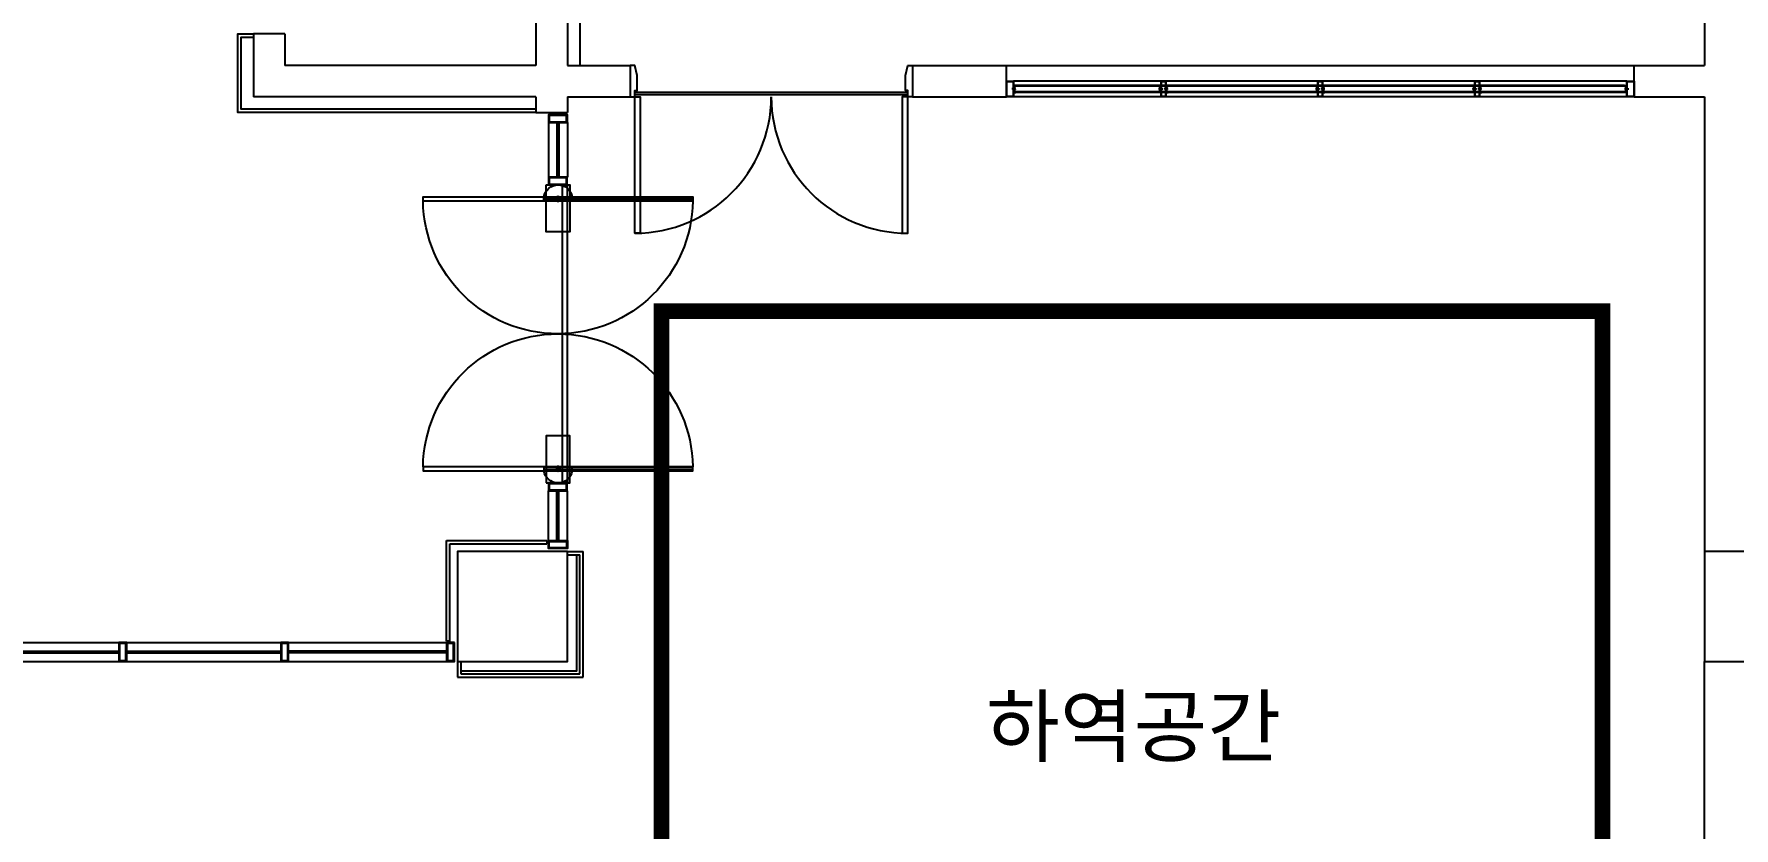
# Model space of a CAD drawing. Header units: millimetres. Extents: x -105683 to 94728, y -31127 to 151123.
# Drawn here: x 41875 to 52712, y 55533 to 60595 of the extents above; entities that cross this region are included whole.
import ezdxf
from ezdxf.enums import TextEntityAlignment as Align

# ---------------------------------------------------------------- set-up
doc = ezdxf.new("R2010")
doc.units = ezdxf.units.MM
doc.linetypes.add('xr_plan$0$HIDDEN', pattern=[9.525, 6.35, -3.175])
doc.layers.add('e-plan', color=9, linetype='Continuous')
doc.styles.add('xr_plan$0$USUN', font='malgun_0.ttf')

# ---------------------------------------------------------------- blocks, each defined once
blk = doc.blocks.new('xr_plan$0$점자블럭 없는타입')
at = {"layer": 'e-plan'}
for p, q in [((104799, -634194), (104820, -634216)), ((104799, -634216), (104820, -634194)), ((106541, -634194), (106520, -634216)), ((106541, -634216), (106520, -634194))]:
    blk.add_line(p, q, dxfattribs=at)
at = {"layer": 'e-plan', "ltscale": 0.05}
for points in [[(104823, -634296), (104823, -633345), (104796, -633345), (104796, -634296)], [(106517, -634296), (106517, -633345), (106544, -633345), (106544, -634296)]]:
    blk.add_lwpolyline(points, close=True, dxfattribs=at)
at = {"layer": 'e-plan'}
for points in [[(104720, -634265), (104670, -634265), (104670, -634145), (104720, -634145), (104720, -634265)], [(104720, -634130), (104720, -634280), (105020, -634280), (105020, -634130), (104720, -634130)], [(106620, -634130), (106620, -634280), (106320, -634280), (106320, -634130), (106620, -634130)], [(106670, -634265), (106620, -634265), (106620, -634145), (106670, -634145), (106670, -634265)]]:
    blk.add_lwpolyline(points, dxfattribs=at)
for points in [[(104715, -634260), (104675, -634260), (104675, -634150), (104715, -634150)], [(104823, -634115), (104796, -634115), (104796, -635065), (104823, -635065)], [(104815, -634115), (104803, -634115), (104803, -635065), (104815, -635065)], [(106517, -634115), (106544, -634115), (106544, -635065), (106517, -635065)], [(106524, -634115), (106536, -634115), (106536, -635065), (106524, -635065)], [(106665, -634260), (106625, -634260), (106625, -634150), (106665, -634150)]]:
    blk.add_lwpolyline(points, close=True, dxfattribs=at)
for centre in [(104809, -634205), (106530, -634205)]:
    blk.add_circle(centre, 15, dxfattribs=at)
at = {"layer": 'e-plan', "ltscale": 0.05}
for centre, start, end in [((104809, -634205), 270.9004, 89.1032), ((106530, -634205), 90.8971, 269.0996)]:
    blk.add_arc(centre, 860, start, end, dxfattribs=at)
at = {"layer": 'e-plan', "ltscale": 0.1}
for centre, start, end in [((104812, -634206), 99.8745, 260.1212), ((106528, -634206), 279.8788, 80.1255)]:
    blk.add_arc(centre, 91.9, start, end, dxfattribs=at)
blk = doc.blocks.new('Xref-지하1층')
at = {"layer": 'e-plan'}
for p, q in [((48880, 78600), (48880, 72300)), ((55555, 72200), (51645, 72199)), ((55555, 72200), (55600, 72200)), ((55557, 72198), (55598, 72198)), ((50970, 72128), (49230, 72128)), ((50970, 72113), (49230, 72113)), ((51658, 72150), (51634, 72150)), ((51658, 72150), (51634, 72150)), ((51640, 72151), (51639, 72151)), ((51639, 72151), (51639, 72151)), ((51639, 72151), (51639, 72150)), ((51640, 72151), (51639, 72151)), ((51639, 72151), (51639, 72151)), ((51639, 72151), (51639, 72150)), ((51639, 72149), (51639, 72148)), ((51639, 72149), (51639, 72148)), ((51640, 72148), (51639, 72148)), ((51639, 72148), (51639, 72148)), ((51640, 72148), (51639, 72148)), ((51639, 72148), (51639, 72148)), ((51640, 72151), (51641, 72151)), ((51640, 72151), (51641, 72151)), ((51640, 72151), (51640, 72150)), ((51640, 72151), (51641, 72151)), ((51640, 72151), (51641, 72151)), ((51640, 72151), (51640, 72150)), ((51640, 72149), (51640, 72148)), ((51640, 72149), (51640, 72148)), ((51640, 72148), (51641, 72148)), ((51640, 72148), (51641, 72148)), ((51640, 72148), (51641, 72148)), ((51640, 72148), (51641, 72148)), ((51642, 72151), (51645, 72151)), ((51642, 72151), (51645, 72151)), ((51642, 72151), (51645, 72151)), ((51642, 72151), (51645, 72151)), ((51642, 72148), (51645, 72148)), ((51642, 72148), (51645, 72148)), ((51642, 72148), (51645, 72148)), ((51642, 72148), (51645, 72148)), ((55540, 72172), (51645, 72172)), ((51660, 72172), (51645, 72172)), ((51645, 72172), (51645, 72170)), ((51660, 72172), (51645, 72172)), ((51645, 72172), (51645, 72170)), ((51647, 72170), (51645, 72170)), ((51647, 72170), (51645, 72170)), ((55540, 72168), (51645, 72167)), ((55540, 72132), (51645, 72131)), ((51645, 72129), (51645, 72127)), ((51647, 72129), (51645, 72129)), ((51645, 72129), (51645, 72127)), ((51647, 72129), (51645, 72129)), ((55540, 72128), (51645, 72127)), ((51645, 72127), (51660, 72127)), ((51645, 72127), (51660, 72127)), ((55555, 72100), (51645, 72099)), ((51650, 72170), (51647, 72170)), ((51647, 72170), (51647, 72170)), ((51650, 72170), (51647, 72170)), ((51647, 72170), (51647, 72170)), ((51647, 72151), (51649, 72151)), ((51647, 72151), (51649, 72151)), ((51647, 72151), (51649, 72151)), ((51647, 72151), (51649, 72151)), ((51647, 72148), (51649, 72148)), ((51647, 72148), (51649, 72148)), ((51647, 72148), (51649, 72148)), ((51647, 72148), (51649, 72148)), ((51647, 72129), (51650, 72129)), ((51647, 72129), (51647, 72129)), ((51647, 72129), (51650, 72129)), ((51647, 72129), (51647, 72129)), ((51650, 72129), (51650, 72170)), ((51650, 72129), (51650, 72170)), ((51651, 72151), (51652, 72151)), ((51651, 72151), (51652, 72151)), ((51651, 72151), (51652, 72151)), ((51651, 72151), (51652, 72151)), ((51651, 72148), (51652, 72148)), ((51651, 72148), (51652, 72148)), ((51651, 72148), (51652, 72148)), ((51651, 72148), (51652, 72148)), ((51658, 72170), (51652, 72170)), ((51652, 72129), (51652, 72170)), ((51658, 72170), (51652, 72170)), ((51652, 72129), (51652, 72170)), ((51652, 72146), (51652, 72153)), ((51652, 72153), (51653, 72153)), ((51652, 72146), (51652, 72153)), ((51652, 72153), (51653, 72153)), ((51653, 72146), (51652, 72146)), ((51653, 72146), (51652, 72146)), ((51652, 72129), (51658, 72129)), ((51652, 72129), (51658, 72129)), ((51654, 72153), (51653, 72153)), ((51654, 72153), (51653, 72153)), ((51653, 72149), (51653, 72150)), ((51653, 72150), (51654, 72150)), ((51653, 72149), (51653, 72150)), ((51653, 72150), (51654, 72150)), ((51653, 72149), (51654, 72149)), ((51653, 72149), (51654, 72149)), ((51653, 72146), (51654, 72146)), ((51653, 72146), (51654, 72146)), ((51655, 72153), (51654, 72153)), ((51655, 72153), (51654, 72153)), ((51654, 72150), (51655, 72151)), ((51654, 72150), (51655, 72151)), ((51654, 72149), (51655, 72148)), ((51654, 72149), (51655, 72148)), ((51654, 72146), (51655, 72146)), ((51654, 72146), (51655, 72146)), ((51655, 72152), (51655, 72153)), ((51655, 72152), (51655, 72153)), ((51655, 72150), (51655, 72152)), ((51655, 72151), (51655, 72152)), ((51655, 72150), (51655, 72152)), ((51655, 72151), (51655, 72152)), ((51655, 72149), (51655, 72150)), ((51655, 72149), (51655, 72150)), ((51655, 72147), (51655, 72149)), ((51655, 72147), (51655, 72149)), ((51655, 72148), (51655, 72147)), ((51655, 72148), (51655, 72147)), ((51655, 72146), (51655, 72147)), ((51655, 72146), (51655, 72147)), ((51658, 72167), (51658, 72170)), ((51658, 72167), (51658, 72170)), ((51658, 72167), (51660, 72167)), ((51658, 72167), (51660, 72167)), ((51658, 72129), (51658, 72131)), ((51658, 72131), (51660, 72131)), ((51658, 72129), (51658, 72131)), ((51658, 72131), (51660, 72131)), ((51660, 72167), (51660, 72172)), ((51660, 72167), (51660, 72172)), ((51660, 72127), (51660, 72131)), ((51660, 72127), (51660, 72131)), ((52570, 72172), (52585, 72172)), ((52570, 72168), (52570, 72172)), ((52570, 72168), (52570, 72172)), ((52570, 72172), (52585, 72172)), ((52572, 72168), (52570, 72168)), ((52572, 72168), (52570, 72168)), ((52570, 72128), (52570, 72132)), ((52572, 72132), (52570, 72132)), ((52570, 72128), (52570, 72132)), ((52572, 72132), (52570, 72132)), ((52585, 72128), (52570, 72128)), ((52585, 72128), (52570, 72128)), ((52572, 72171), (52578, 72171)), ((52572, 72168), (52572, 72171)), ((52572, 72171), (52578, 72171)), ((52572, 72168), (52572, 72171)), ((52572, 72150), (52596, 72150)), ((52572, 72150), (52596, 72150)), ((52572, 72129), (52572, 72132)), ((52572, 72129), (52572, 72132)), ((52578, 72129), (52572, 72129)), ((52578, 72129), (52572, 72129)), ((52575, 72153), (52576, 72154)), ((52575, 72153), (52576, 72154)), ((52575, 72151), (52575, 72153)), ((52575, 72153), (52575, 72153)), ((52575, 72152), (52575, 72153)), ((52575, 72151), (52575, 72153)), ((52575, 72153), (52575, 72153)), ((52575, 72152), (52575, 72153)), ((52576, 72151), (52575, 72152)), ((52576, 72151), (52575, 72152)), ((52575, 72149), (52575, 72151)), ((52575, 72149), (52575, 72151)), ((52575, 72148), (52575, 72149)), ((52576, 72149), (52575, 72149)), ((52575, 72149), (52575, 72148)), ((52575, 72148), (52575, 72149)), ((52575, 72149), (52575, 72148)), ((52576, 72149), (52575, 72149)), ((52575, 72147), (52575, 72148)), ((52575, 72147), (52575, 72148)), ((52576, 72146), (52575, 72147)), ((52576, 72146), (52575, 72147)), ((52576, 72154), (52577, 72154)), ((52576, 72154), (52577, 72154)), ((52577, 72150), (52576, 72151)), ((52577, 72150), (52576, 72151)), ((52577, 72150), (52576, 72149)), ((52577, 72150), (52576, 72149)), ((52577, 72146), (52576, 72146)), ((52577, 72146), (52576, 72146)), ((52578, 72154), (52577, 72154)), ((52578, 72154), (52577, 72154)), ((52577, 72150), (52577, 72150)), ((52577, 72150), (52577, 72150)), ((52577, 72146), (52578, 72146)), ((52577, 72146), (52578, 72146)), ((52578, 72129), (52578, 72171)), ((52578, 72129), (52578, 72171)), ((52578, 72146), (52578, 72154)), ((52578, 72146), (52578, 72154)), ((52579, 72152), (52578, 72152)), ((52579, 72152), (52578, 72152)), ((52579, 72151), (52578, 72151)), ((52579, 72151), (52578, 72151)), ((52579, 72149), (52578, 72149)), ((52579, 72149), (52578, 72149)), ((52579, 72148), (52578, 72148)), ((52579, 72148), (52578, 72148)), ((52580, 72171), (52583, 72171)), ((52580, 72129), (52580, 72171)), ((52580, 72171), (52583, 72171)), ((52580, 72129), (52580, 72171)), ((52583, 72129), (52580, 72129)), ((52583, 72129), (52580, 72129)), ((52583, 72152), (52581, 72152)), ((52583, 72152), (52581, 72152)), ((52583, 72151), (52581, 72151)), ((52583, 72151), (52581, 72151)), ((52583, 72149), (52581, 72149)), ((52583, 72149), (52581, 72149)), ((52583, 72148), (52581, 72148)), ((52583, 72148), (52581, 72148)), ((52583, 72171), (52583, 72170)), ((52583, 72171), (52583, 72170)), ((52583, 72170), (52585, 72170)), ((52583, 72170), (52585, 72170)), ((52583, 72130), (52583, 72129)), ((52583, 72130), (52585, 72130)), ((52583, 72130), (52583, 72129)), ((52583, 72130), (52585, 72130)), ((52585, 72172), (52585, 72170)), ((52585, 72172), (52585, 72170)), ((52588, 72152), (52585, 72152)), ((52588, 72152), (52585, 72152)), ((52588, 72151), (52585, 72151)), ((52588, 72151), (52585, 72151)), ((52588, 72149), (52585, 72149)), ((52588, 72149), (52585, 72149)), ((52588, 72148), (52585, 72148)), ((52588, 72148), (52585, 72148)), ((52585, 72130), (52585, 72128)), ((52585, 72130), (52585, 72128)), ((52590, 72152), (52589, 72152)), ((52590, 72152), (52589, 72152)), ((52590, 72151), (52589, 72151)), ((52590, 72151), (52589, 72151)), ((52590, 72149), (52589, 72149)), ((52590, 72149), (52589, 72149)), ((52590, 72148), (52589, 72148)), ((52590, 72148), (52589, 72148)), ((52590, 72152), (52590, 72151)), ((52590, 72152), (52591, 72152)), ((52590, 72152), (52590, 72151)), ((52590, 72152), (52591, 72152)), ((52590, 72149), (52590, 72148)), ((52590, 72149), (52590, 72148)), ((52590, 72148), (52591, 72148)), ((52590, 72148), (52591, 72148)), ((52591, 72152), (52591, 72151)), ((52591, 72152), (52591, 72151)), ((52591, 72151), (52591, 72151)), ((52591, 72151), (52591, 72151)), ((52591, 72150), (52591, 72149)), ((52591, 72150), (52591, 72149)), ((52591, 72149), (52591, 72149)), ((52591, 72149), (52591, 72149)), ((52628, 72150), (52604, 72150)), ((52628, 72150), (52604, 72150)), ((52610, 72152), (52609, 72152)), ((52609, 72152), (52609, 72151)), ((52610, 72152), (52609, 72152)), ((52609, 72152), (52609, 72151)), ((52609, 72151), (52609, 72151)), ((52609, 72151), (52609, 72151)), ((52609, 72150), (52609, 72149)), ((52609, 72150), (52609, 72149)), ((52609, 72149), (52609, 72149)), ((52609, 72149), (52609, 72149)), ((52610, 72148), (52609, 72148)), ((52610, 72148), (52609, 72148)), ((52610, 72152), (52611, 72152)), ((52610, 72152), (52610, 72151)), ((52610, 72152), (52611, 72152)), ((52610, 72152), (52610, 72151)), ((52610, 72151), (52611, 72151)), ((52610, 72151), (52611, 72151)), ((52610, 72149), (52611, 72149)), ((52610, 72149), (52610, 72148)), ((52610, 72149), (52611, 72149)), ((52610, 72149), (52610, 72148)), ((52610, 72148), (52611, 72148)), ((52610, 72148), (52611, 72148)), ((52612, 72152), (52615, 72152)), ((52612, 72152), (52615, 72152)), ((52612, 72151), (52615, 72151)), ((52612, 72151), (52615, 72151)), ((52612, 72149), (52615, 72149)), ((52612, 72149), (52615, 72149)), ((52612, 72148), (52615, 72148)), ((52612, 72148), (52615, 72148)), ((52630, 72172), (52615, 72172)), ((52615, 72172), (52615, 72170)), ((52630, 72172), (52615, 72172)), ((52615, 72172), (52615, 72170)), ((52617, 72170), (52615, 72170)), ((52617, 72170), (52615, 72170)), ((52615, 72130), (52615, 72128)), ((52617, 72130), (52615, 72130)), ((52615, 72130), (52615, 72128)), ((52617, 72130), (52615, 72130)), ((52615, 72128), (52630, 72128)), ((52615, 72128), (52630, 72128)), ((52620, 72171), (52617, 72171)), ((52617, 72171), (52617, 72170)), ((52620, 72171), (52617, 72171)), ((52617, 72171), (52617, 72170)), ((52617, 72152), (52619, 72152)), ((52617, 72152), (52619, 72152)), ((52617, 72151), (52619, 72151)), ((52617, 72151), (52619, 72151)), ((52617, 72149), (52619, 72149)), ((52617, 72149), (52619, 72149)), ((52617, 72148), (52619, 72148)), ((52617, 72148), (52619, 72148)), ((52617, 72130), (52617, 72129)), ((52617, 72130), (52617, 72129)), ((52617, 72129), (52620, 72129)), ((52617, 72129), (52620, 72129)), ((52620, 72129), (52620, 72171)), ((52620, 72129), (52620, 72171)), ((52621, 72152), (52622, 72152)), ((52621, 72152), (52622, 72152)), ((52621, 72151), (52622, 72151)), ((52621, 72151), (52622, 72151)), ((52621, 72149), (52622, 72149)), ((52621, 72149), (52622, 72149)), ((52621, 72148), (52622, 72148)), ((52621, 72148), (52622, 72148)), ((52628, 72171), (52622, 72171)), ((52622, 72129), (52622, 72171)), ((52628, 72171), (52622, 72171)), ((52622, 72129), (52622, 72171)), ((52622, 72146), (52622, 72154)), ((52622, 72154), (52623, 72154)), ((52622, 72146), (52622, 72154)), ((52622, 72154), (52623, 72154)), ((52623, 72146), (52622, 72146)), ((52623, 72146), (52622, 72146)), ((52622, 72129), (52628, 72129)), ((52622, 72129), (52628, 72129)), ((52624, 72154), (52623, 72154)), ((52624, 72154), (52623, 72154)), ((52623, 72150), (52624, 72151)), ((52623, 72150), (52624, 72151)), ((52623, 72150), (52623, 72150)), ((52623, 72150), (52624, 72149)), ((52623, 72150), (52623, 72150)), ((52623, 72150), (52624, 72149)), ((52623, 72146), (52624, 72146)), ((52623, 72146), (52624, 72146)), ((52625, 72153), (52624, 72154)), ((52625, 72153), (52624, 72154)), ((52624, 72151), (52625, 72152)), ((52624, 72151), (52625, 72152)), ((52624, 72149), (52625, 72149)), ((52624, 72149), (52625, 72149)), ((52624, 72146), (52625, 72147)), ((52624, 72146), (52625, 72147)), ((52625, 72151), (52625, 72153)), ((52625, 72153), (52625, 72153)), ((52625, 72152), (52625, 72153)), ((52625, 72151), (52625, 72153)), ((52625, 72153), (52625, 72153)), ((52625, 72152), (52625, 72153)), ((52625, 72149), (52625, 72151)), ((52625, 72149), (52625, 72151)), ((52625, 72148), (52625, 72149)), ((52625, 72149), (52625, 72148)), ((52625, 72148), (52625, 72149)), ((52625, 72149), (52625, 72148)), ((52625, 72147), (52625, 72148)), ((52625, 72147), (52625, 72148)), ((52628, 72168), (52628, 72171)), ((52628, 72168), (52628, 72171)), ((52628, 72168), (52630, 72168)), ((52628, 72168), (52630, 72168)), ((52628, 72129), (52628, 72132)), ((52628, 72132), (52630, 72132)), ((52628, 72129), (52628, 72132)), ((52628, 72132), (52630, 72132)), ((52630, 72168), (52630, 72172)), ((52630, 72168), (52630, 72172)), ((52630, 72128), (52630, 72132)), ((52630, 72128), (52630, 72132)), ((53570, 72172), (53585, 72172)), ((53570, 72168), (53570, 72172)), ((53570, 72168), (53570, 72172)), ((53570, 72172), (53585, 72172)), ((53572, 72168), (53570, 72168)), ((53572, 72168), (53570, 72168)), ((53570, 72128), (53570, 72132)), ((53572, 72132), (53570, 72132)), ((53570, 72128), (53570, 72132)), ((53572, 72132), (53570, 72132)), ((53585, 72128), (53570, 72128)), ((53585, 72128), (53570, 72128)), ((53572, 72171), (53578, 72171)), ((53572, 72168), (53572, 72171)), ((53572, 72171), (53578, 72171)), ((53572, 72168), (53572, 72171)), ((53572, 72150), (53596, 72150)), ((53572, 72150), (53596, 72150)), ((53572, 72129), (53572, 72132)), ((53572, 72129), (53572, 72132)), ((53578, 72129), (53572, 72129)), ((53578, 72129), (53572, 72129)), ((53575, 72153), (53576, 72154)), ((53575, 72153), (53576, 72154)), ((53575, 72151), (53575, 72153)), ((53575, 72153), (53575, 72153)), ((53575, 72152), (53575, 72153)), ((53575, 72151), (53575, 72153)), ((53575, 72153), (53575, 72153)), ((53575, 72152), (53575, 72153)), ((53576, 72151), (53575, 72152)), ((53576, 72151), (53575, 72152)), ((53575, 72149), (53575, 72151)), ((53575, 72149), (53575, 72151)), ((53575, 72148), (53575, 72149)), ((53576, 72149), (53575, 72149)), ((53575, 72149), (53575, 72148)), ((53575, 72148), (53575, 72149)), ((53575, 72149), (53575, 72148)), ((53576, 72149), (53575, 72149)), ((53575, 72147), (53575, 72148)), ((53575, 72147), (53575, 72148)), ((53576, 72146), (53575, 72147)), ((53576, 72146), (53575, 72147)), ((53576, 72154), (53577, 72154)), ((53576, 72154), (53577, 72154)), ((53577, 72150), (53576, 72151)), ((53577, 72150), (53576, 72151)), ((53577, 72150), (53576, 72149)), ((53577, 72150), (53576, 72149)), ((53577, 72146), (53576, 72146)), ((53577, 72146), (53576, 72146)), ((53578, 72154), (53577, 72154)), ((53578, 72154), (53577, 72154)), ((53577, 72150), (53577, 72150)), ((53577, 72150), (53577, 72150)), ((53577, 72146), (53578, 72146)), ((53577, 72146), (53578, 72146)), ((53578, 72129), (53578, 72171)), ((53578, 72129), (53578, 72171)), ((53578, 72146), (53578, 72154)), ((53578, 72146), (53578, 72154)), ((53579, 72152), (53578, 72152)), ((53579, 72152), (53578, 72152)), ((53579, 72151), (53578, 72151)), ((53579, 72151), (53578, 72151)), ((53579, 72149), (53578, 72149)), ((53579, 72149), (53578, 72149)), ((53579, 72148), (53578, 72148)), ((53579, 72148), (53578, 72148)), ((53580, 72171), (53583, 72171)), ((53580, 72129), (53580, 72171)), ((53580, 72171), (53583, 72171)), ((53580, 72129), (53580, 72171)), ((53583, 72129), (53580, 72129)), ((53583, 72129), (53580, 72129)), ((53583, 72152), (53581, 72152)), ((53583, 72152), (53581, 72152)), ((53583, 72151), (53581, 72151)), ((53583, 72151), (53581, 72151)), ((53583, 72149), (53581, 72149)), ((53583, 72149), (53581, 72149)), ((53583, 72148), (53581, 72148)), ((53583, 72148), (53581, 72148)), ((53583, 72171), (53583, 72170)), ((53583, 72171), (53583, 72170)), ((53583, 72170), (53585, 72170)), ((53583, 72170), (53585, 72170)), ((53583, 72130), (53583, 72129)), ((53583, 72130), (53585, 72130)), ((53583, 72130), (53583, 72129)), ((53583, 72130), (53585, 72130)), ((53585, 72172), (53585, 72170)), ((53585, 72172), (53585, 72170)), ((53588, 72152), (53585, 72152)), ((53588, 72152), (53585, 72152)), ((53588, 72151), (53585, 72151)), ((53588, 72151), (53585, 72151)), ((53588, 72149), (53585, 72149)), ((53588, 72149), (53585, 72149)), ((53588, 72148), (53585, 72148)), ((53588, 72148), (53585, 72148)), ((53585, 72130), (53585, 72128)), ((53585, 72130), (53585, 72128)), ((53590, 72152), (53589, 72152)), ((53590, 72152), (53589, 72152)), ((53590, 72151), (53589, 72151)), ((53590, 72151), (53589, 72151)), ((53590, 72149), (53589, 72149)), ((53590, 72149), (53589, 72149)), ((53590, 72148), (53589, 72148)), ((53590, 72148), (53589, 72148)), ((53590, 72152), (53590, 72151)), ((53590, 72152), (53591, 72152)), ((53590, 72152), (53590, 72151)), ((53590, 72152), (53591, 72152)), ((53590, 72149), (53590, 72148)), ((53590, 72149), (53590, 72148)), ((53590, 72148), (53591, 72148)), ((53590, 72148), (53591, 72148)), ((53591, 72152), (53591, 72151)), ((53591, 72152), (53591, 72151)), ((53591, 72151), (53591, 72151)), ((53591, 72151), (53591, 72151)), ((53591, 72150), (53591, 72149)), ((53591, 72150), (53591, 72149)), ((53591, 72149), (53591, 72149)), ((53591, 72149), (53591, 72149)), ((53628, 72150), (53604, 72150)), ((53628, 72150), (53604, 72150)), ((53610, 72152), (53609, 72152)), ((53609, 72152), (53609, 72151)), ((53610, 72152), (53609, 72152)), ((53609, 72152), (53609, 72151)), ((53609, 72151), (53609, 72151)), ((53609, 72151), (53609, 72151)), ((53609, 72150), (53609, 72149)), ((53609, 72150), (53609, 72149)), ((53609, 72149), (53609, 72149)), ((53609, 72149), (53609, 72149)), ((53610, 72148), (53609, 72148)), ((53610, 72148), (53609, 72148)), ((53610, 72152), (53611, 72152)), ((53610, 72152), (53610, 72151)), ((53610, 72152), (53611, 72152)), ((53610, 72152), (53610, 72151)), ((53610, 72151), (53611, 72151)), ((53610, 72151), (53611, 72151)), ((53610, 72149), (53611, 72149)), ((53610, 72149), (53610, 72148)), ((53610, 72149), (53611, 72149)), ((53610, 72149), (53610, 72148)), ((53610, 72148), (53611, 72148)), ((53610, 72148), (53611, 72148)), ((53612, 72152), (53615, 72152)), ((53612, 72152), (53615, 72152)), ((53612, 72151), (53615, 72151)), ((53612, 72151), (53615, 72151)), ((53612, 72149), (53615, 72149)), ((53612, 72149), (53615, 72149)), ((53612, 72148), (53615, 72148)), ((53612, 72148), (53615, 72148)), ((53630, 72172), (53615, 72172)), ((53615, 72172), (53615, 72170)), ((53630, 72172), (53615, 72172)), ((53615, 72172), (53615, 72170)), ((53617, 72170), (53615, 72170)), ((53617, 72170), (53615, 72170)), ((53615, 72130), (53615, 72128)), ((53617, 72130), (53615, 72130)), ((53615, 72130), (53615, 72128)), ((53617, 72130), (53615, 72130)), ((53615, 72128), (53630, 72128)), ((53615, 72128), (53630, 72128)), ((53620, 72171), (53617, 72171)), ((53617, 72171), (53617, 72170)), ((53620, 72171), (53617, 72171)), ((53617, 72171), (53617, 72170)), ((53617, 72152), (53619, 72152)), ((53617, 72152), (53619, 72152)), ((53617, 72151), (53619, 72151)), ((53617, 72151), (53619, 72151)), ((53617, 72149), (53619, 72149)), ((53617, 72149), (53619, 72149)), ((53617, 72148), (53619, 72148)), ((53617, 72148), (53619, 72148)), ((53617, 72130), (53617, 72129)), ((53617, 72130), (53617, 72129)), ((53617, 72129), (53620, 72129)), ((53617, 72129), (53620, 72129)), ((53620, 72129), (53620, 72171)), ((53620, 72129), (53620, 72171)), ((53621, 72152), (53622, 72152)), ((53621, 72152), (53622, 72152)), ((53621, 72151), (53622, 72151)), ((53621, 72151), (53622, 72151)), ((53621, 72149), (53622, 72149)), ((53621, 72149), (53622, 72149)), ((53621, 72148), (53622, 72148)), ((53621, 72148), (53622, 72148)), ((53628, 72171), (53622, 72171)), ((53622, 72129), (53622, 72171)), ((53628, 72171), (53622, 72171)), ((53622, 72129), (53622, 72171)), ((53622, 72146), (53622, 72154)), ((53622, 72154), (53623, 72154)), ((53622, 72146), (53622, 72154)), ((53622, 72154), (53623, 72154)), ((53623, 72146), (53622, 72146)), ((53623, 72146), (53622, 72146)), ((53622, 72129), (53628, 72129)), ((53622, 72129), (53628, 72129)), ((53624, 72154), (53623, 72154)), ((53624, 72154), (53623, 72154)), ((53623, 72150), (53624, 72151)), ((53623, 72150), (53624, 72151)), ((53623, 72150), (53623, 72150)), ((53623, 72150), (53624, 72149)), ((53623, 72150), (53623, 72150)), ((53623, 72150), (53624, 72149)), ((53623, 72146), (53624, 72146)), ((53623, 72146), (53624, 72146)), ((53625, 72153), (53624, 72154)), ((53625, 72153), (53624, 72154)), ((53624, 72151), (53625, 72152)), ((53624, 72151), (53625, 72152)), ((53624, 72149), (53625, 72149)), ((53624, 72149), (53625, 72149)), ((53624, 72146), (53625, 72147)), ((53624, 72146), (53625, 72147)), ((53625, 72151), (53625, 72153)), ((53625, 72153), (53625, 72153)), ((53625, 72152), (53625, 72153)), ((53625, 72151), (53625, 72153)), ((53625, 72153), (53625, 72153)), ((53625, 72152), (53625, 72153)), ((53625, 72149), (53625, 72151)), ((53625, 72149), (53625, 72151)), ((53625, 72148), (53625, 72149)), ((53625, 72149), (53625, 72148)), ((53625, 72148), (53625, 72149)), ((53625, 72149), (53625, 72148)), ((53625, 72147), (53625, 72148)), ((53625, 72147), (53625, 72148)), ((53628, 72168), (53628, 72171)), ((53628, 72168), (53628, 72171)), ((53628, 72168), (53630, 72168)), ((53628, 72168), (53630, 72168)), ((53628, 72129), (53628, 72132)), ((53628, 72132), (53630, 72132)), ((53628, 72129), (53628, 72132)), ((53628, 72132), (53630, 72132)), ((53630, 72168), (53630, 72172)), ((53630, 72168), (53630, 72172)), ((53630, 72128), (53630, 72132)), ((53630, 72128), (53630, 72132)), ((54570, 72172), (54585, 72172)), ((54570, 72168), (54570, 72172)), ((54570, 72168), (54570, 72172)), ((54570, 72172), (54585, 72172)), ((54572, 72168), (54570, 72168)), ((54572, 72168), (54570, 72168)), ((54570, 72128), (54570, 72132)), ((54572, 72132), (54570, 72132)), ((54570, 72128), (54570, 72132)), ((54572, 72132), (54570, 72132)), ((54585, 72128), (54570, 72128)), ((54585, 72128), (54570, 72128)), ((54572, 72171), (54578, 72171)), ((54572, 72168), (54572, 72171)), ((54572, 72171), (54578, 72171)), ((54572, 72168), (54572, 72171)), ((54572, 72150), (54596, 72150)), ((54572, 72150), (54596, 72150)), ((54572, 72129), (54572, 72132)), ((54572, 72129), (54572, 72132)), ((54578, 72129), (54572, 72129)), ((54578, 72129), (54572, 72129)), ((54575, 72153), (54576, 72154)), ((54575, 72153), (54576, 72154)), ((54575, 72151), (54575, 72153)), ((54575, 72153), (54575, 72153)), ((54575, 72152), (54575, 72153)), ((54575, 72151), (54575, 72153)), ((54575, 72153), (54575, 72153)), ((54575, 72152), (54575, 72153)), ((54576, 72151), (54575, 72152)), ((54576, 72151), (54575, 72152)), ((54575, 72149), (54575, 72151)), ((54575, 72149), (54575, 72151)), ((54575, 72148), (54575, 72149)), ((54576, 72149), (54575, 72149)), ((54575, 72149), (54575, 72148)), ((54575, 72148), (54575, 72149)), ((54575, 72149), (54575, 72148)), ((54576, 72149), (54575, 72149)), ((54575, 72147), (54575, 72148)), ((54575, 72147), (54575, 72148)), ((54576, 72146), (54575, 72147)), ((54576, 72146), (54575, 72147)), ((54576, 72154), (54577, 72154)), ((54576, 72154), (54577, 72154)), ((54577, 72150), (54576, 72151)), ((54577, 72150), (54576, 72151)), ((54577, 72150), (54576, 72149)), ((54577, 72150), (54576, 72149)), ((54577, 72146), (54576, 72146)), ((54577, 72146), (54576, 72146)), ((54578, 72154), (54577, 72154)), ((54578, 72154), (54577, 72154)), ((54577, 72150), (54577, 72150)), ((54577, 72150), (54577, 72150)), ((54577, 72146), (54578, 72146)), ((54577, 72146), (54578, 72146)), ((54578, 72129), (54578, 72171)), ((54578, 72129), (54578, 72171)), ((54578, 72146), (54578, 72154)), ((54578, 72146), (54578, 72154)), ((54579, 72152), (54578, 72152)), ((54579, 72152), (54578, 72152)), ((54579, 72151), (54578, 72151)), ((54579, 72151), (54578, 72151)), ((54579, 72149), (54578, 72149)), ((54579, 72149), (54578, 72149)), ((54579, 72148), (54578, 72148)), ((54579, 72148), (54578, 72148)), ((54580, 72171), (54583, 72171)), ((54580, 72129), (54580, 72171)), ((54580, 72171), (54583, 72171)), ((54580, 72129), (54580, 72171)), ((54583, 72129), (54580, 72129)), ((54583, 72129), (54580, 72129)), ((54583, 72152), (54581, 72152)), ((54583, 72152), (54581, 72152)), ((54583, 72151), (54581, 72151)), ((54583, 72151), (54581, 72151)), ((54583, 72149), (54581, 72149)), ((54583, 72149), (54581, 72149)), ((54583, 72148), (54581, 72148)), ((54583, 72148), (54581, 72148)), ((54583, 72171), (54583, 72170)), ((54583, 72171), (54583, 72170)), ((54583, 72170), (54585, 72170)), ((54583, 72170), (54585, 72170)), ((54583, 72130), (54583, 72129)), ((54583, 72130), (54585, 72130)), ((54583, 72130), (54583, 72129)), ((54583, 72130), (54585, 72130)), ((54585, 72172), (54585, 72170)), ((54585, 72172), (54585, 72170)), ((54588, 72152), (54585, 72152)), ((54588, 72152), (54585, 72152)), ((54588, 72151), (54585, 72151)), ((54588, 72151), (54585, 72151)), ((54588, 72149), (54585, 72149)), ((54588, 72149), (54585, 72149)), ((54588, 72148), (54585, 72148)), ((54588, 72148), (54585, 72148)), ((54585, 72130), (54585, 72128)), ((54585, 72130), (54585, 72128)), ((54590, 72152), (54589, 72152)), ((54590, 72152), (54589, 72152)), ((54590, 72151), (54589, 72151)), ((54590, 72151), (54589, 72151)), ((54590, 72149), (54589, 72149)), ((54590, 72149), (54589, 72149)), ((54590, 72148), (54589, 72148)), ((54590, 72148), (54589, 72148)), ((54590, 72152), (54590, 72151)), ((54590, 72152), (54591, 72152)), ((54590, 72152), (54590, 72151)), ((54590, 72152), (54591, 72152)), ((54590, 72149), (54590, 72148)), ((54590, 72149), (54590, 72148)), ((54590, 72148), (54591, 72148)), ((54590, 72148), (54591, 72148)), ((54591, 72152), (54591, 72151)), ((54591, 72152), (54591, 72151)), ((54591, 72151), (54591, 72151)), ((54591, 72151), (54591, 72151)), ((54591, 72150), (54591, 72149)), ((54591, 72150), (54591, 72149)), ((54591, 72149), (54591, 72149)), ((54591, 72149), (54591, 72149)), ((54628, 72150), (54604, 72150)), ((54628, 72150), (54604, 72150)), ((54610, 72152), (54609, 72152)), ((54609, 72152), (54609, 72151)), ((54610, 72152), (54609, 72152)), ((54609, 72152), (54609, 72151)), ((54609, 72151), (54609, 72151)), ((54609, 72151), (54609, 72151)), ((54609, 72150), (54609, 72149)), ((54609, 72150), (54609, 72149)), ((54609, 72149), (54609, 72149)), ((54609, 72149), (54609, 72149)), ((54610, 72148), (54609, 72148)), ((54610, 72148), (54609, 72148)), ((54610, 72152), (54611, 72152)), ((54610, 72152), (54610, 72151)), ((54610, 72152), (54611, 72152)), ((54610, 72152), (54610, 72151)), ((54610, 72151), (54611, 72151)), ((54610, 72151), (54611, 72151)), ((54610, 72149), (54611, 72149)), ((54610, 72149), (54610, 72148)), ((54610, 72149), (54611, 72149)), ((54610, 72149), (54610, 72148)), ((54610, 72148), (54611, 72148)), ((54610, 72148), (54611, 72148)), ((54612, 72152), (54615, 72152)), ((54612, 72152), (54615, 72152)), ((54612, 72151), (54615, 72151)), ((54612, 72151), (54615, 72151)), ((54612, 72149), (54615, 72149)), ((54612, 72149), (54615, 72149)), ((54612, 72148), (54615, 72148)), ((54612, 72148), (54615, 72148)), ((54630, 72172), (54615, 72172)), ((54615, 72172), (54615, 72170)), ((54630, 72172), (54615, 72172)), ((54615, 72172), (54615, 72170)), ((54617, 72170), (54615, 72170)), ((54617, 72170), (54615, 72170)), ((54615, 72130), (54615, 72128)), ((54617, 72130), (54615, 72130)), ((54615, 72130), (54615, 72128)), ((54617, 72130), (54615, 72130)), ((54615, 72128), (54630, 72128)), ((54615, 72128), (54630, 72128)), ((54620, 72171), (54617, 72171)), ((54617, 72171), (54617, 72170)), ((54620, 72171), (54617, 72171)), ((54617, 72171), (54617, 72170)), ((54617, 72152), (54619, 72152)), ((54617, 72152), (54619, 72152)), ((54617, 72151), (54619, 72151)), ((54617, 72151), (54619, 72151)), ((54617, 72149), (54619, 72149)), ((54617, 72149), (54619, 72149)), ((54617, 72148), (54619, 72148)), ((54617, 72148), (54619, 72148)), ((54617, 72130), (54617, 72129)), ((54617, 72130), (54617, 72129)), ((54617, 72129), (54620, 72129)), ((54617, 72129), (54620, 72129)), ((54620, 72129), (54620, 72171)), ((54620, 72129), (54620, 72171)), ((54621, 72152), (54622, 72152)), ((54621, 72152), (54622, 72152)), ((54621, 72151), (54622, 72151)), ((54621, 72151), (54622, 72151)), ((54621, 72149), (54622, 72149)), ((54621, 72149), (54622, 72149)), ((54621, 72148), (54622, 72148)), ((54621, 72148), (54622, 72148)), ((54628, 72171), (54622, 72171)), ((54622, 72129), (54622, 72171)), ((54628, 72171), (54622, 72171)), ((54622, 72129), (54622, 72171)), ((54622, 72146), (54622, 72154)), ((54622, 72154), (54623, 72154)), ((54622, 72146), (54622, 72154)), ((54622, 72154), (54623, 72154)), ((54623, 72146), (54622, 72146)), ((54623, 72146), (54622, 72146)), ((54622, 72129), (54628, 72129)), ((54622, 72129), (54628, 72129)), ((54624, 72154), (54623, 72154)), ((54624, 72154), (54623, 72154)), ((54623, 72150), (54624, 72151)), ((54623, 72150), (54624, 72151)), ((54623, 72150), (54623, 72150)), ((54623, 72150), (54624, 72149)), ((54623, 72150), (54623, 72150)), ((54623, 72150), (54624, 72149)), ((54623, 72146), (54624, 72146)), ((54623, 72146), (54624, 72146)), ((54625, 72153), (54624, 72154)), ((54625, 72153), (54624, 72154)), ((54624, 72151), (54625, 72152)), ((54624, 72151), (54625, 72152)), ((54624, 72149), (54625, 72149)), ((54624, 72149), (54625, 72149)), ((54624, 72146), (54625, 72147)), ((54624, 72146), (54625, 72147)), ((54625, 72151), (54625, 72153)), ((54625, 72153), (54625, 72153)), ((54625, 72152), (54625, 72153)), ((54625, 72151), (54625, 72153)), ((54625, 72153), (54625, 72153)), ((54625, 72152), (54625, 72153)), ((54625, 72149), (54625, 72151)), ((54625, 72149), (54625, 72151)), ((54625, 72148), (54625, 72149)), ((54625, 72149), (54625, 72148)), ((54625, 72148), (54625, 72149)), ((54625, 72149), (54625, 72148)), ((54625, 72147), (54625, 72148)), ((54625, 72147), (54625, 72148)), ((54628, 72168), (54628, 72171)), ((54628, 72168), (54628, 72171)), ((54628, 72168), (54630, 72168)), ((54628, 72168), (54630, 72168)), ((54628, 72129), (54628, 72132)), ((54628, 72132), (54630, 72132)), ((54628, 72129), (54628, 72132)), ((54628, 72132), (54630, 72132)), ((54630, 72168), (54630, 72172)), ((54630, 72168), (54630, 72172)), ((54630, 72128), (54630, 72132)), ((54630, 72128), (54630, 72132)), ((55540, 72168), (55540, 72172)), ((55540, 72172), (55555, 72172)), ((55540, 72168), (55540, 72172)), ((55540, 72172), (55555, 72172)), ((55542, 72168), (55540, 72168)), ((55542, 72168), (55540, 72168)), ((55540, 72128), (55540, 72132)), ((55542, 72132), (55540, 72132)), ((55540, 72128), (55540, 72132)), ((55542, 72132), (55540, 72132)), ((55555, 72128), (55540, 72128)), ((55555, 72128), (55540, 72128)), ((55542, 72171), (55548, 72171)), ((55542, 72168), (55542, 72171)), ((55542, 72171), (55548, 72171)), ((55542, 72168), (55542, 72171)), ((55542, 72150), (55566, 72150)), ((55542, 72150), (55566, 72150)), ((55542, 72129), (55542, 72132)), ((55542, 72129), (55542, 72132)), ((55548, 72129), (55542, 72129)), ((55548, 72129), (55542, 72129)), ((55545, 72153), (55546, 72154)), ((55545, 72153), (55546, 72154)), ((55545, 72151), (55545, 72153)), ((55545, 72153), (55545, 72153)), ((55545, 72152), (55545, 72153)), ((55545, 72151), (55545, 72153)), ((55545, 72153), (55545, 72153)), ((55545, 72152), (55545, 72153)), ((55546, 72151), (55545, 72152)), ((55546, 72151), (55545, 72152)), ((55545, 72149), (55545, 72151)), ((55545, 72149), (55545, 72151)), ((55545, 72148), (55545, 72149)), ((55546, 72149), (55545, 72149)), ((55545, 72149), (55545, 72148)), ((55545, 72148), (55545, 72149)), ((55546, 72149), (55545, 72149)), ((55545, 72149), (55545, 72148)), ((55545, 72147), (55545, 72148)), ((55545, 72147), (55545, 72148)), ((55546, 72146), (55545, 72147)), ((55546, 72146), (55545, 72147)), ((55546, 72154), (55547, 72154)), ((55546, 72154), (55547, 72154)), ((55547, 72150), (55546, 72151)), ((55547, 72150), (55546, 72151)), ((55547, 72150), (55546, 72149)), ((55547, 72150), (55546, 72149)), ((55547, 72146), (55546, 72146)), ((55547, 72146), (55546, 72146)), ((55548, 72154), (55547, 72154)), ((55548, 72154), (55547, 72154)), ((55547, 72150), (55547, 72150)), ((55547, 72150), (55547, 72150)), ((55547, 72146), (55548, 72146)), ((55547, 72146), (55548, 72146)), ((55548, 72129), (55548, 72171)), ((55548, 72129), (55548, 72171)), ((55548, 72146), (55548, 72154)), ((55548, 72146), (55548, 72154)), ((55549, 72152), (55548, 72152)), ((55549, 72152), (55548, 72152)), ((55549, 72151), (55548, 72151)), ((55549, 72151), (55548, 72151)), ((55549, 72149), (55548, 72149)), ((55549, 72149), (55548, 72149)), ((55549, 72148), (55548, 72148)), ((55549, 72148), (55548, 72148)), ((55550, 72171), (55553, 72171)), ((55550, 72129), (55550, 72171)), ((55550, 72171), (55553, 72171)), ((55550, 72129), (55550, 72171)), ((55553, 72129), (55550, 72129)), ((55553, 72129), (55550, 72129)), ((55553, 72152), (55551, 72152)), ((55553, 72152), (55551, 72152)), ((55553, 72151), (55551, 72151)), ((55553, 72151), (55551, 72151)), ((55553, 72149), (55551, 72149)), ((55553, 72149), (55551, 72149)), ((55553, 72148), (55551, 72148)), ((55553, 72148), (55551, 72148)), ((55553, 72171), (55553, 72170)), ((55553, 72171), (55553, 72170)), ((55553, 72170), (55555, 72170)), ((55553, 72170), (55555, 72170)), ((55553, 72130), (55553, 72129)), ((55553, 72130), (55555, 72130)), ((55553, 72130), (55553, 72129)), ((55553, 72130), (55555, 72130)), ((55555, 72172), (55555, 72170)), ((55555, 72172), (55555, 72170)), ((55558, 72152), (55555, 72152)), ((55558, 72152), (55555, 72152)), ((55558, 72151), (55555, 72151)), ((55558, 72151), (55555, 72151)), ((55558, 72149), (55555, 72149)), ((55558, 72149), (55555, 72149)), ((55558, 72148), (55555, 72148)), ((55558, 72148), (55555, 72148)), ((55555, 72130), (55555, 72128)), ((55555, 72130), (55555, 72128)), ((55560, 72152), (55559, 72152)), ((55560, 72152), (55559, 72152)), ((55560, 72151), (55559, 72151)), ((55560, 72151), (55559, 72151)), ((55560, 72149), (55559, 72149)), ((55560, 72149), (55559, 72149)), ((55560, 72148), (55559, 72148)), ((55560, 72148), (55559, 72148)), ((55560, 72152), (55560, 72151)), ((55560, 72152), (55561, 72152)), ((55560, 72152), (55560, 72151)), ((55560, 72152), (55561, 72152)), ((55560, 72149), (55560, 72148)), ((55560, 72149), (55560, 72148)), ((55560, 72148), (55561, 72148)), ((55560, 72148), (55561, 72148)), ((55561, 72152), (55561, 72151)), ((55561, 72152), (55561, 72151)), ((55561, 72151), (55561, 72151)), ((55561, 72151), (55561, 72151)), ((55561, 72150), (55561, 72149)), ((55561, 72150), (55561, 72149)), ((55561, 72149), (55561, 72149)), ((55561, 72149), (55561, 72149)), ((48680, 71935), (48680, 71588)), ((48734, 71935), (48734, 71588)), ((48746, 71935), (48746, 71588)), ((48800, 71935), (48800, 71588)), ((48770, 69638), (48770, 71538)), ((48800, 69638), (48800, 71538)), ((48680, 69270), (48680, 69588)), ((48734, 69270), (48734, 69588)), ((48746, 69270), (48746, 69588)), ((48800, 69270), (48800, 69588)), ((48030, 69270), (48670, 69270)), ((48030, 68630), (48030, 69270)), ((48670, 69270), (48670, 69250)), ((48050, 69250), (48670, 69250)), ((48050, 68630), (48050, 69250)), ((48800, 69200), (48900, 69200)), ((48800, 69180), (48880, 69180)), ((48880, 68420), (48880, 69180)), ((48900, 68400), (48900, 69200)), ((48100, 68500), (48100, 68400)), ((48120, 68500), (48120, 68420)), ((48100, 68400), (48900, 68400)), ((48120, 68420), (48880, 68420))]:
    blk.add_line(p, q, dxfattribs=at)
at = {"layer": 'e-plan', "linetype": 'Continuous'}
for p, q in [((56050, 78600), (56050, 72300)), ((48600, 74900), (48600, 72300)), ((48800, 74900), (48800, 72300)), ((46800, 72500), (46800, 72100)), ((47000, 72500), (46800, 72500)), ((47000, 72500), (47000, 72300)), ((48600, 72300), (47000, 72300)), ((48800, 72300), (49200, 72300)), ((49200, 72300), (49200, 72100)), ((51000, 72300), (51600, 72299)), ((51000, 72300), (51000, 72100)), ((51600, 72099), (51600, 72299)), ((51600, 72299), (55600, 72299)), ((55600, 72300), (56050, 72300)), ((55600, 72100), (55600, 72300)), ((48600, 72100), (46800, 72100)), ((48600, 72100), (48600, 72000)), ((48800, 72100), (49200, 72100)), ((48800, 72100), (48800, 72000)), ((51000, 72100), (51600, 72099)), ((55600, 72100), (56050, 72100)), ((56050, 72100), (56050, 69200)), ((48600, 72000), (48800, 72000)), ((44934, 68620), (48030, 68620)), ((48050, 68630), (48030, 68630)), ((44934, 68566), (45941, 68566)), ((44934, 68554), (45941, 68554)), ((44934, 68500), (48030, 68500)), ((45991, 68566), (46973, 68566)), ((45991, 68554), (46973, 68554)), ((48030, 68566), (47023, 68566)), ((48030, 68554), (47023, 68554)), ((56050, 59900), (56050, 68500))]:
    blk.add_line(p, q, dxfattribs=at)
for points in [[(48600, 72000), (46700, 72000), (46700, 72500), (46800, 72500)], [(48600, 72020), (46720, 72020), (46720, 72480), (46800, 72480)]]:
    blk.add_lwpolyline(points, dxfattribs=at)
at = {"layer": 'e-plan'}
for points in [[(49200, 72100), (49230, 72100), (49230, 72140), (49245, 72140), (49245, 72235), (49230, 72300), (49200, 72300), (49200, 72100)], [(51000, 72100), (50970, 72100), (50970, 72140), (50955, 72140), (50955, 72235), (50970, 72300), (51000, 72300), (51000, 72100)], [(51645, 72099), (51600, 72099), (51600, 72199), (51645, 72199), (51645, 72099)], [(55600, 72100), (55555, 72100), (55555, 72200), (55600, 72200), (55600, 72100)], [(49230, 72100), (49265, 72100), (49265, 71230), (49230, 71230), (49230, 72100)], [(50970, 72100), (50935, 72100), (50935, 71230), (50970, 71230), (50970, 72100)], [(48120, 68440), (48860, 68440), (48860, 69180)]]:
    blk.add_lwpolyline(points, dxfattribs=at)
for points in [[(51602, 72198), (51643, 72198), (51643, 72101), (51602, 72101)], [(52585, 72200), (52615, 72200), (52615, 72100), (52585, 72100)], [(52587, 72198), (52613, 72198), (52613, 72102), (52587, 72102)], [(53585, 72200), (53615, 72200), (53615, 72100), (53585, 72100)], [(53587, 72198), (53613, 72198), (53613, 72102), (53587, 72102)], [(54585, 72200), (54615, 72200), (54615, 72100), (54585, 72100)], [(54587, 72198), (54613, 72198), (54613, 72102), (54587, 72102)], [(55557, 72198), (55598, 72198), (55598, 72102), (55557, 72102)], [(48800, 71935), (48800, 71985), (48680, 71985), (48680, 71935)], [(48795, 71940), (48795, 71980), (48685, 71980), (48685, 71940)], [(48800, 69270), (48800, 69220), (48680, 69220), (48680, 69270)], [(48795, 69265), (48795, 69225), (48685, 69225), (48685, 69265)], [(48100, 68500), (48800, 68500), (48800, 69200), (48100, 69200)], [(56050, 68500), (56750, 68500), (56750, 69200), (56050, 69200)], [(45986, 68615), (45946, 68615), (45946, 68505), (45986, 68505)], [(47018, 68615), (46978, 68615), (46978, 68505), (47018, 68505)], [(48075, 68615), (48035, 68615), (48035, 68505), (48075, 68505)]]:
    blk.add_lwpolyline(points, close=True, dxfattribs=at)
at = {"layer": 'e-plan', "linetype": 'xr_plan$0$HIDDEN', "ltscale": 0.2, "const_width": 100}
blk.add_lwpolyline([(49400, 65300), (55400, 65300), (55400, 70732), (49400, 70732)], close=True, dxfattribs=at)
at = {"layer": 'e-plan', "linetype": 'Continuous'}
for points in [[(45991, 68620), (45941, 68620), (45941, 68500), (45991, 68500)], [(47023, 68620), (46973, 68620), (46973, 68500), (47023, 68500)], [(48080, 68620), (48030, 68620), (48030, 68500), (48080, 68500)]]:
    blk.add_lwpolyline(points, close=True, dxfattribs=at)
at = {"layer": 'e-plan'}
for centre, start, end in [((49230, 72100), 270, 0), ((50970, 72100), 180, 270)]:
    blk.add_arc(centre, 870, start, end, dxfattribs=at)
at = {"layer": 'e-plan', "ltscale": 5, "xscale": -1, "rotation": 89.99999936467214}
blk.add_blockref('xr_plan$0$점자블럭 없는타입', (-585465, 176258), dxfattribs=at)
at = {"layer": 'e-plan', "ltscale": 3, "style": 'xr_plan$0$USUN'}
blk.add_text('하역공간', height=375, dxfattribs=at).set_placement((52410, 68087), align=Align.MIDDLE_CENTER)

msp = doc.modelspace()

# ---------------------------------------------------------------- block references
at = {"layer": 'e-plan'}
msp.add_blockref('Xref-지하1층', (-3525, -11905), dxfattribs=at)

doc.saveas('drawing.dxf')
